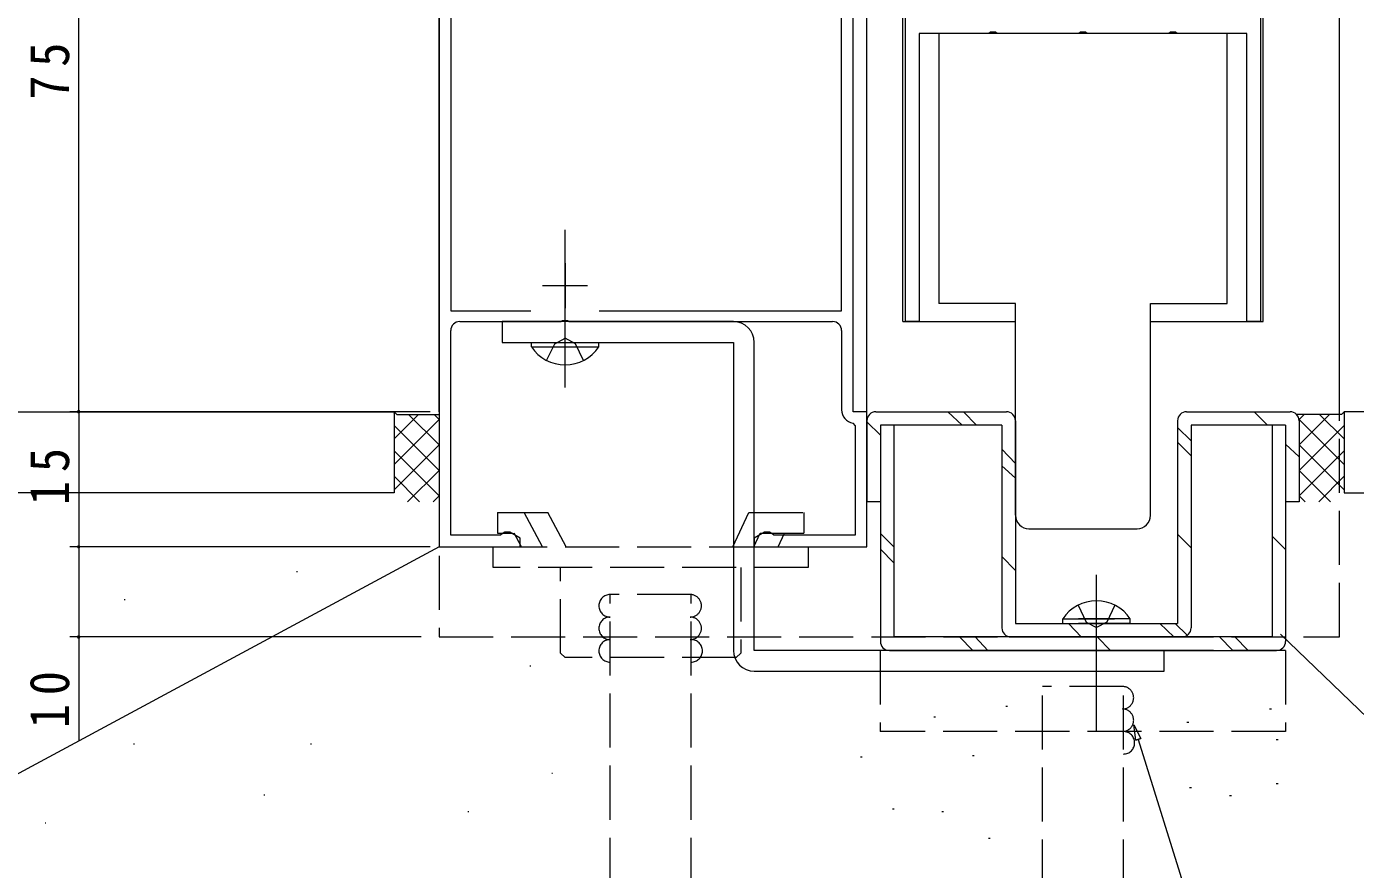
# Model space of a CAD drawing. Units: millimetres, scale not verified. Extents: x -841 to 746, y -594 to 534.
# Drawn here: x -544 to -396.4, y -277.2 to -183.6 of the extents above; entities that cross this region are included whole.
import ezdxf

# ---------------------------------------------------------------- set-up
doc = ezdxf.new("R2010")
doc.units = ezdxf.units.MM
doc.header["$LTSCALE"] = 2
doc.linetypes.add('CHAIN2', pattern=[12, 9, -1, 1, -1])
doc.linetypes.add('DASHED3', pattern=[4, 3, -1])
for name, color, linetype, lineweight in [('0-3_YKK_12', 2, 'Continuous', 9), ('0-4_YSS_K', 3, 'Continuous', 9), ('0-5_YKK_D', 6, 'Continuous', 9), ('0-6_YKK_13', 4, 'Continuous', 9), ('0-7_YKK_11', 7, 'Continuous', 9)]:
    doc.layers.add(name, color=color, linetype=linetype, lineweight=lineweight)
doc.styles.add('ＭＳ ゴシック', font='')
doc.styles.get('ＭＳ ゴシック').set_extended_font_data('MS Gothic')

msp = doc.modelspace()

# ---------------------------------------------------------------- linework, layer by layer
at = {"layer": '0-3_YKK_12'}
for p, q in [((-498.154, -226.373), (-498.154, -75.875)), ((-450.654, -226.373), (-450.654, -75.875)), ((-446.654, -216.378), (-446.654, -75.875)), ((-406.654, -216.378), (-406.654, -75.875)), ((-398.154, -226.373), (-398.154, -75.875)), ((-446.654, -216.378), (-434.154, -216.378)), ((-419.154, -216.378), (-406.654, -216.378))]:
    msp.add_line(p, q, dxfattribs=at)
at = {"layer": '0-3_YKK_12', "linetype": 'DASHED3'}
for p, q in [((-498.154, -226.373), (-498.154, -251.373)), ((-398.154, -251.373), (-398.154, -226.373)), ((-498.154, -251.373), (-398.154, -251.373))]:
    msp.add_line(p, q, dxfattribs=at)
at = {"layer": '0-4_YSS_K'}
for p, q in [((-603.154, -226.373), (-503.154, -226.373)), ((-503.154, -226.373), (-503.154, -235.373)), ((-503.154, -226.574), (-503.053, -226.473)), ((-503.154, -226.574), (-503.053, -226.473)), ((-503.154, -229.402), (-500.425, -226.673)), ((-503.154, -229.402), (-500.424, -226.673)), ((-501.54, -226.673), (-498.154, -230.059)), ((-501.54, -226.673), (-498.15, -230.064)), ((-498.712, -226.673), (-498.154, -227.231)), ((-498.712, -226.673), (-498.15, -227.235)), ((-402.096, -226.673), (-402.654, -227.231)), ((-399.268, -226.673), (-402.654, -230.059)), ((-402.096, -226.673), (-402.654, -227.231)), ((-399.268, -226.673), (-402.654, -230.059)), ((-397.654, -229.402), (-400.383, -226.673)), ((-397.654, -229.402), (-400.383, -226.673)), ((-397.654, -226.574), (-397.754, -226.474)), ((-397.654, -226.574), (-397.754, -226.474)), ((-397.654, -226.373), (-397.654, -235.373)), ((-297.654, -226.373), (-397.654, -226.373)), ((-503.154, -232.231), (-498.15, -227.227)), ((-503.154, -232.231), (-498.154, -227.231)), ((-503.154, -227.888), (-498.154, -232.888)), ((-503.154, -227.888), (-498.154, -232.888)), ((-397.654, -232.231), (-402.654, -227.231)), ((-397.654, -232.231), (-402.654, -227.231)), ((-397.654, -227.888), (-402.654, -232.888)), ((-397.654, -227.888), (-402.654, -232.888)), ((-503.154, -235.059), (-498.15, -230.055)), ((-503.154, -235.059), (-498.154, -230.059)), ((-397.654, -235.059), (-402.654, -230.059)), ((-397.654, -235.059), (-402.654, -230.059)), ((-503.154, -230.716), (-498.154, -235.716)), ((-503.154, -230.716), (-498.154, -235.716)), ((-397.654, -230.716), (-402.654, -235.716)), ((-397.654, -230.716), (-402.654, -235.716)), ((-501.639, -236.373), (-498.15, -232.883)), ((-501.639, -236.373), (-498.154, -232.888)), ((-399.169, -236.373), (-402.654, -232.888)), ((-399.169, -236.373), (-402.654, -232.888)), ((-503.154, -233.545), (-500.326, -236.373)), ((-503.154, -233.545), (-500.325, -236.373)), ((-397.654, -233.545), (-400.482, -236.373)), ((-397.654, -233.545), (-400.482, -236.373)), ((-503.154, -235.373), (-603.154, -235.373)), ((-498.811, -236.373), (-498.154, -235.716)), ((-498.811, -236.373), (-498.154, -235.716)), ((-401.997, -236.373), (-402.654, -235.716)), ((-401.997, -236.373), (-402.654, -235.716)), ((-397.654, -235.373), (-297.654, -235.373)), ((-498.154, -241.373), (-563.386, -276.49)), ((-513.975, -244.11), (-513.875, -244.11)), ((-533.108, -247.211), (-533.008, -247.211)), ((-404.706, -251.073), (-378.454, -276.373)), ((-488.072, -254.578), (-487.972, -254.578)), ((-435.237, -259.069), (-435.037, -259.069)), ((-405.933, -259.365), (-405.733, -259.365)), ((-443.229, -260.253), (-443.029, -260.253)), ((-415.109, -260.845), (-414.909, -260.845)), ((-532.074, -263.231), (-531.974, -263.231)), ((-512.423, -263.231), (-512.323, -263.231)), ((-405.193, -262.769), (-404.993, -262.769)), ((-451.369, -264.693), (-451.169, -264.693)), ((-438.937, -264.545), (-438.737, -264.545)), ((-485.644, -266.504), (-485.544, -266.504)), ((-414.813, -268.097), (-414.613, -268.097)), ((-405.193, -267.653), (-404.993, -267.653)), ((-517.595, -268.915), (-517.495, -268.915)), ((-410.373, -268.985), (-410.173, -268.985)), ((-494.949, -270.749), (-494.849, -270.749)), ((-447.817, -270.465), (-447.617, -270.465)), ((-442.341, -270.761), (-442.141, -270.761)), ((-541.899, -272.015), (-541.799, -272.015)), ((-541.899, -272.015), (-541.799, -272.015)), ((-437.161, -273.721), (-436.961, -273.721))]:
    msp.add_line(p, q, dxfattribs=at)
at = {"layer": '0-4_YSS_K', "linetype": 'DASHED3'}
for p, q in [((-479.159, -351.664), (-479.159, -246.667)), ((-470.159, -246.67), (-479.159, -246.67)), ((-470.159, -351.664), (-470.159, -246.667)), ((-431.167, -351.867), (-431.167, -256.87)), ((-422.167, -256.873), (-431.167, -256.873)), ((-422.167, -351.867), (-422.167, -256.87))]:
    msp.add_line(p, q, dxfattribs=at)
at = {"layer": '0-4_YSS_K'}
for points in [[(-503.154, -226.373), (-502.854, -226.673), (-498.154, -226.673)], [(-503.154, -226.373), (-502.854, -226.673), (-498.154, -226.673)], [(-397.654, -226.373), (-397.954, -226.673), (-402.94, -226.673)], [(-397.654, -226.373), (-397.954, -226.673), (-402.654, -226.673)]]:
    msp.add_lwpolyline(points, dxfattribs=at)
at = {"layer": '0-4_YSS_K', "linetype": 'DASHED3'}
for centre, start, end in [((-479.159, -247.92), 90, 270), ((-470.268, -247.92), 270.00569, 90.00589), ((-479.159, -250.42), 90, 270), ((-470.268, -250.42), 270.00569, 90.00589), ((-479.159, -252.92), 90, 270), ((-470.159, -252.92), 270, 90), ((-422.276, -258.123), 270.00569, 90.00589), ((-422.276, -260.623), 270.00569, 90.00589), ((-422.167, -263.123), 270, 90)]:
    msp.add_arc(centre, 1.25, start, end, dxfattribs=at)
at = {"layer": '0-5_YKK_D'}
for p, q in [((-538.154, -226.373), (-538.154, -151.373)), ((-501.154, -226.373), (-539.154, -226.373)), ((-499.154, -226.373), (-539.154, -226.373)), ((-538.154, -226.373), (-538.154, -241.373)), ((-499.154, -241.373), (-539.154, -241.373)), ((-500.154, -241.373), (-539.154, -241.373)), ((-500.154, -251.373), (-539.154, -251.373)), ((-421.026, -261.123), (-420.249, -262.661)), ((-420.79, -262.83), (-420.249, -262.661)), ((-420.52, -262.745), (-399.814, -329.124))]:
    msp.add_line(p, q, dxfattribs=at)
msp.add_lwpolyline([(-538.154, -241.373), (-538.154, -251.373), (-538.154, -262.868)], dxfattribs=at)
msp.add_lwpolyline([(-420.79, -262.83), (-421.026, -261.123), (-420.249, -262.661)], close=True, dxfattribs=at)
for centre, start, end in [((-538.154, -226.373), 90, 270), ((-538.154, -226.373), 90, 270), ((-538.154, -226.373), 270, 90), ((-538.154, -226.373), 270, 90), ((-538.154, -241.373), 90, 270), ((-538.154, -241.373), 90, 270), ((-538.154, -241.373), 270, 90), ((-538.154, -241.373), 270, 90), ((-538.154, -251.373), 90, 270), ((-538.154, -251.373), 270, 90)]:
    msp.add_arc(centre, 0.128, start, end, dxfattribs=at)
at = {"layer": '0-6_YKK_13'}
for p, q in [((-442.654, -184.373), (-442.654, -214.373)), ((-410.654, -184.373), (-442.654, -184.373)), ((-410.654, -214.373), (-410.654, -184.373)), ((-434.154, -214.373), (-442.654, -214.373)), ((-434.154, -237.873), (-434.154, -214.373)), ((-419.154, -214.373), (-410.654, -214.373)), ((-419.154, -237.873), (-419.154, -214.373)), ((-487.905, -218.673), (-480.405, -218.673)), ((-487.905, -219.182), (-487.905, -218.673)), ((-487.905, -219.182), (-480.405, -219.182)), ((-480.405, -219.182), (-480.405, -218.673)), ((-449.654, -226.373), (-435.154, -226.373)), ((-440.072, -227.873), (-441.672, -226.373)), ((-438.489, -227.873), (-439.91, -226.373)), ((-415.154, -226.373), (-403.654, -226.373)), ((-406.178, -227.873), (-407.659, -226.373)), ((-450.654, -227.373), (-450.654, -236.373)), ((-449.154, -228.969), (-450.654, -227.488)), ((-449.154, -227.873), (-449.154, -251.873)), ((-447.654, -227.873), (-449.154, -227.873)), ((-435.654, -227.873), (-447.654, -227.873)), ((-447.654, -227.873), (-447.654, -251.373)), ((-435.654, -227.873), (-435.654, -250.373)), ((-434.154, -227.373), (-434.154, -249.873)), ((-416.154, -227.373), (-416.154, -249.873)), ((-414.654, -229.592), (-416.154, -228.129)), ((-414.654, -227.873), (-414.654, -250.373)), ((-405.654, -227.873), (-414.654, -227.873)), ((-405.654, -227.873), (-405.654, -251.373)), ((-404.154, -227.873), (-405.654, -227.873)), ((-404.154, -227.873), (-404.154, -251.873)), ((-402.654, -227.373), (-402.654, -236.373)), ((-414.654, -231.277), (-416.154, -229.758)), ((-404.154, -229.975), (-402.654, -231.398)), ((-434.154, -232.131), (-435.654, -230.536)), ((-434.154, -233.738), (-435.654, -232.382)), ((-449.154, -236.373), (-450.654, -236.373)), ((-402.654, -236.373), (-404.154, -236.373)), ((-447.654, -241.369), (-449.154, -239.888)), ((-432.654, -239.373), (-420.654, -239.373)), ((-414.654, -241.471), (-416.154, -239.952)), ((-404.154, -241.665), (-405.654, -240.2)), ((-447.654, -243.154), (-449.154, -241.614)), ((-434.154, -244.01), (-435.654, -242.433)), ((-434.154, -249.873), (-416.154, -249.873)), ((-428.904, -249.873), (-423.154, -249.873)), ((-426.846, -251.373), (-428.226, -249.917)), ((-421.404, -249.873), (-427.154, -249.873)), ((-416.574, -251.373), (-418.114, -249.873)), ((-415.073, -251.187), (-416.428, -249.873)), ((-405.654, -251.373), (-447.654, -251.373)), ((-438.875, -252.873), (-440.375, -251.373)), ((-437.207, -252.873), (-438.634, -251.373)), ((-434.654, -251.373), (-415.654, -251.373)), ((-423.55, -252.906), (-425.064, -251.373)), ((-409.998, -252.873), (-411.479, -251.373)), ((-408.331, -252.873), (-409.812, -251.373)), ((-448.154, -252.873), (-405.154, -252.873))]:
    msp.add_line(p, q, dxfattribs=at)
at = {"layer": '0-6_YKK_13', "linetype": 'CHAIN2'}
for p, q in [((-484.155, -223.673), (-484.155, -206.173)), ((-425.154, -261.882), (-425.154, -244.498))]:
    msp.add_line(p, q, dxfattribs=at)
at = {"layer": '0-6_YKK_13', "linetype": 'DASHED3'}
for p, q in [((-485.3, -218.827), (-484.155, -218.218)), ((-483.01, -218.827), (-484.155, -218.218)), ((-486.205, -220.682), (-485.3, -218.827)), ((-482.105, -220.682), (-483.01, -218.827)), ((-491.659, -237.57), (-491.659, -239.87)), ((-491.659, -237.57), (-486.067, -237.57)), ((-486.679, -241.37), (-488.701, -237.57)), ((-484.045, -241.37), (-486.067, -237.57)), ((-465.523, -241.37), (-463.751, -237.57)), ((-463.751, -237.57), (-457.659, -237.57)), ((-457.659, -237.57), (-457.659, -239.87)), ((-491.659, -239.87), (-489.964, -239.87)), ((-489.015, -241.37), (-489.813, -239.87)), ((-463.188, -241.37), (-462.488, -239.87)), ((-462.488, -239.87), (-457.659, -239.87)), ((-460.488, -241.37), (-459.788, -239.87)), ((-492.159, -241.37), (-457.159, -241.37)), ((-492.159, -243.67), (-492.159, -241.37)), ((-457.159, -241.37), (-457.159, -243.67)), ((-457.159, -243.67), (-492.159, -243.67)), ((-484.659, -253.17), (-484.659, -243.67)), ((-464.659, -243.67), (-464.659, -253.17)), ((-427.204, -247.864), (-426.299, -249.719)), ((-423.104, -247.864), (-424.009, -249.719)), ((-426.299, -249.719), (-425.154, -250.328)), ((-424.009, -249.719), (-425.154, -250.328)), ((-484.659, -253.17), (-484.159, -253.67)), ((-465.159, -253.67), (-484.159, -253.67)), ((-465.159, -253.67), (-464.659, -253.17)), ((-404.167, -252.873), (-449.171, -252.873)), ((-449.167, -252.873), (-449.167, -261.873)), ((-404.167, -252.873), (-404.167, -261.873)), ((-404.167, -261.873), (-449.17, -261.873))]:
    msp.add_line(p, q, dxfattribs=at)
at = {"layer": '0-6_YKK_13'}
for points in [[(-465.455, -216.373), (-491.155, -216.373), (-491.155, -218.673)], [(-491.155, -218.673), (-465.455, -218.673), (-465.455, -252.873)], [(-463.155, -255.173), (-417.655, -255.173), (-417.655, -252.873), (-463.155, -252.873), (-463.155, -218.673)], [(-428.904, -249.873), (-428.904, -249.364), (-423.154, -249.364)], [(-421.404, -249.873), (-421.404, -249.364), (-427.154, -249.364)]]:
    msp.add_lwpolyline(points, dxfattribs=at)
for centre, radius, start, end in [((-465.455, -218.673), 2.3, 0, 90), ((-484.155, -216.646), 4.527, 214.0667, 325.93329), ((-449.654, -227.373), 1, 90.01398, 180), ((-435.154, -227.373), 1, 0.00087, 90), ((-415.154, -227.373), 1, 90.01398, 180), ((-403.654, -227.373), 1, 0.00087, 90.01398), ((-432.654, -237.873), 1.5, 180, 270), ((-420.654, -237.873), 1.5, 270, 0), ((-425.154, -251.9), 4.527, 34.0667, 145.93329), ((-434.654, -250.373), 1, 180, 269.98601), ((-415.654, -250.373), 1, 270, 0.00087), ((-448.154, -251.873), 1, 180, 269.98601), ((-405.154, -251.873), 1, 270, 0.00087), ((-463.155, -252.873), 2.3, 180, 270)]:
    msp.add_arc(centre, radius, start, end, dxfattribs=at)
at = {"layer": '0-7_YKK_11'}
for p, q in [((-484.154, -209.873), (-484.154, -214.873)), ((-486.654, -212.373), (-481.654, -212.373)), ((-480.359, -215.173), (-453.454, -215.173)), ((-453.454, -217.373), (-453.454, -226.173))]:
    msp.add_line(p, q, dxfattribs=at)
for points in [[(-452.154, -226.373), (-452.154, -106.373)], [(-406.954, -106.373), (-406.954, -216.373), (-408.454, -216.373), (-408.454, -184.373), (-416.196, -184.373), (-416.379, -184.253), (-416.929, -184.253), (-417.112, -184.373), (-426.196, -184.373), (-426.379, -184.253), (-426.929, -184.253), (-427.112, -184.373), (-436.196, -184.373), (-436.379, -184.253), (-436.929, -184.253), (-437.112, -184.373), (-444.854, -184.373), (-444.854, -216.373), (-446.354, -216.373), (-446.354, -106.373)], [(-480.359, -215.173), (-453.454, -215.173), (-453.454, -133.583), (-453.917, -133.289), (-459.888, -136.073), (-469.954, -136.073), (-469.954, -143.073)], [(-479.154, -138.573), (-479.154, -144.458), (-479.746, -144.673), (-484.154, -144.673), (-498.154, -151.373), (-498.154, -241.373), (-489.154, -241.373), (-489.154, -240.393), (-490.28, -239.743), (-490.854, -239.743), (-491.136, -239.941), (-491.324, -240.073), (-496.854, -240.073), (-496.854, -217.373)], [(-488.8, -148.227), (-496.854, -152.081), (-496.854, -215.173), (-487.949, -215.173)], [(-495.854, -216.373), (-484.614, -216.373), (-484.43, -216.253), (-483.88, -216.253), (-483.697, -216.373), (-454.454, -216.373)], [(-452.204, -227.652), (-451.954, -227.948), (-451.954, -240.073), (-460.984, -240.073), (-461.172, -239.941), (-461.454, -239.743), (-462.028, -239.743), (-463.154, -240.393), (-463.154, -241.373), (-450.654, -241.373), (-450.654, -226.373), (-452.154, -226.373)]]:
    msp.add_lwpolyline(points, dxfattribs=at)
for centre, radius, start, end in [((-495.854, -217.373), 1, 90, 179.99998), ((-454.454, -217.373), 1, 0, 89.99998), ((-451.954, -226.173), 1.5, 180, 260.40591)]:
    msp.add_arc(centre, radius, start, end, dxfattribs=at)

# ---------------------------------------------------------------- texts
at = {"layer": '0-5_YKK_D', "color": 7, "char_height": 4.399, "attachment_point": 7, "rotation": 90, "style": 'ＭＳ ゴシック'}
for s, insert in [('\\T1.36;\\W0.9;75', (-539.154, -191.753)), ('\\T1.36;\\W0.9;15', (-539.154, -236.753)), ('\\T1.36;\\W0.9;10', (-539.154, -261.517))]:
    msp.add_mtext(s, dxfattribs=dict(at, insert=insert))

doc.saveas('drawing.dxf')
